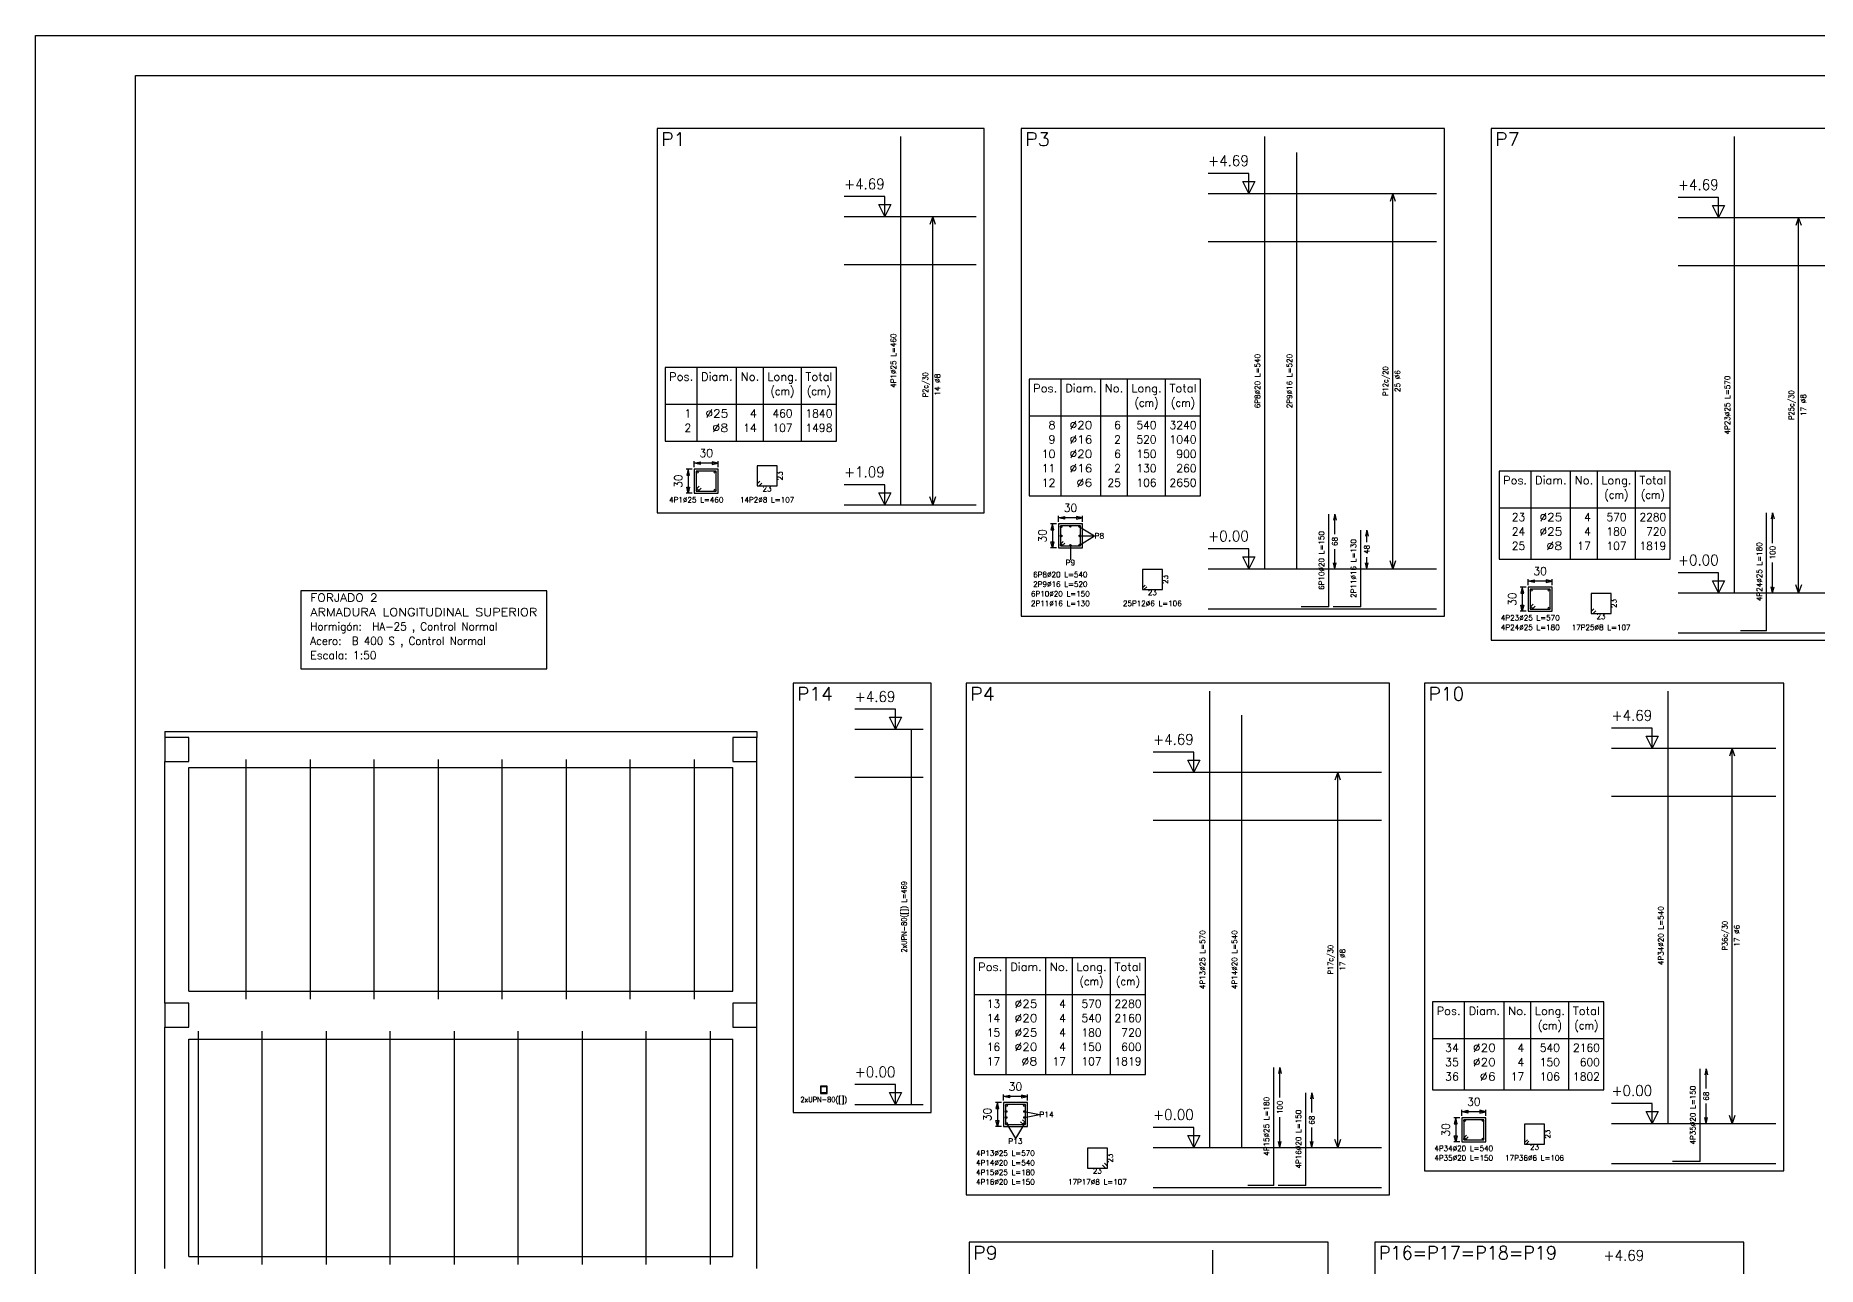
# Model space of a CAD drawing. Header units: millimetres. Extents: x 853.1 to 905, y 350.8 to 380.5.
# Drawn here: x 853.06 to 875.33, y 365.1 to 380.48 of the extents above; entities that cross this region are included whole.
import ezdxf
from ezdxf.enums import TextEntityAlignment as Align

# ---------------------------------------------------------------- set-up
doc = ezdxf.new("R2010")
doc.units = ezdxf.units.MM
doc.linetypes.add('CYPELINEA', pattern=[0])
for name, color, linetype in [('015', 1, 'Continuous'), ('07', 6, 'Continuous'), ('ARM_LONGITUDINAL', 3, 'CYPELINEA'), ('ARM_TRANSVERSAL', 2, 'CYPELINEA'), ('LONG_BARRAS', 3, 'CYPELINEA'), ('LONG_ESTRIBOS', 2, 'CYPELINEA'), ('LONG_FORJADO', 1, 'CYPELINEA'), ('LONG_INDNIVEL', 4, 'CYPELINEA'), ('LONG_NIVEL', 4, 'CYPELINEA'), ('LONG_TEXTOS', 5, 'CYPELINEA'), ('PA_NERV_UNI', 7, 'CYPELINEA'), ('PILAR_RECT', 2, 'CYPELINEA'), ('REF_REFERENCIAS', 7, 'CYPELINEA'), ('SEC_BARRAS', 3, 'CYPELINEA'), ('SEC_COTAS', 4, 'CYPELINEA'), ('SEC_DIM_PILAR', 4, 'CYPELINEA'), ('SEC_ESTRIBO', 2, 'CYPELINEA'), ('SEC_SECCION', 1, 'CYPELINEA'), ('TABLAS', 1, 'CYPELINEA'), ('VIGAS', 5, 'CYPELINEA')]:
    doc.layers.add(name, color=color, linetype=linetype)
doc.styles.get("Standard").update_dxf_attribs({"font": 'romans.shx'})

msp = doc.modelspace()

# ---------------------------------------------------------------- linework, layer by layer
at = {"layer": '015'}
msp.add_lwpolyline([(853.062, 350.784), (853.062, 380.484), (904.987, 380.484), (904.987, 350.784)], close=True, dxfattribs=at)
at = {"layer": '07'}
msp.add_lwpolyline([(854.312, 351.284), (854.312, 379.984), (904.487, 379.984), (904.487, 351.284)], close=True, dxfattribs=at)
at = {"layer": 'ARM_LONGITUDINAL'}
for p, q in [((866.111, 374.347), (866.296, 374.232)), ((866.111, 374.232), (866.296, 374.232)), ((866.111, 374.117), (866.296, 374.232)), ((865.996, 374.117), (865.996, 373.932)), ((865.421, 367.038), (865.608, 367)), ((865.196, 366.888), (865.308, 366.7)), ((865.421, 366.888), (865.308, 366.7)), ((865.421, 366.963), (865.608, 367))]:
    msp.add_line(p, q, dxfattribs=at)
at = {"layer": 'LONG_BARRAS'}
for p, q in [((863.875, 374.622), (863.875, 379.222)), ((868.426, 373.822), (868.426, 379.222)), ((874.299, 373.522), (874.299, 379.222)), ((868.826, 373.822), (868.826, 379.022)), ((869.226, 373.347), (869.226, 374.502)), ((874.699, 373.047), (874.699, 374.522)), ((869.626, 373.347), (869.626, 374.302)), ((869.226, 373.347), (868.881, 373.347)), ((869.626, 373.347), (869.281, 373.347)), ((874.699, 373.047), (874.374, 373.047)), ((867.738, 366.59), (867.738, 372.29)), ((873.468, 366.89), (873.468, 372.29)), ((868.138, 366.59), (868.138, 371.99)), ((868.538, 366.115), (868.538, 367.59)), ((873.868, 366.415), (873.868, 367.57)), ((868.938, 366.115), (868.938, 367.27)), ((873.868, 366.415), (873.523, 366.415)), ((868.538, 366.115), (868.213, 366.115)), ((868.938, 366.115), (868.593, 366.115)), ((867.775, 359.906), (867.775, 365.306))]:
    msp.add_line(p, q, dxfattribs=at)
at = {"layer": 'LONG_ESTRIBOS'}
for p, q in [((870.026, 378.512), (869.991, 378.412)), ((870.026, 373.822), (870.026, 378.512)), ((870.061, 378.412), (870.026, 378.512)), ((864.275, 378.222), (864.24, 378.122)), ((864.275, 374.622), (864.275, 378.222)), ((864.31, 378.122), (864.275, 378.222)), ((875.099, 378.212), (875.064, 378.112)), ((875.099, 373.522), (875.099, 378.212)), ((875.134, 378.112), (875.099, 378.212)), ((864.275, 374.622), (864.24, 374.722)), ((864.31, 374.722), (864.275, 374.622)), ((870.026, 373.822), (869.991, 373.922)), ((870.061, 373.922), (870.026, 373.822)), ((875.099, 373.522), (875.064, 373.622)), ((875.134, 373.622), (875.099, 373.522)), ((874.268, 371.58), (874.233, 371.48)), ((874.268, 366.89), (874.268, 371.58)), ((874.303, 371.48), (874.268, 371.58)), ((869.338, 371.28), (869.303, 371.18)), ((869.338, 366.59), (869.338, 371.28)), ((869.373, 371.18), (869.338, 371.28)), ((874.268, 366.89), (874.233, 366.99)), ((874.303, 366.99), (874.268, 366.89)), ((869.338, 366.59), (869.303, 366.69)), ((869.373, 366.69), (869.338, 366.59))]:
    msp.add_line(p, q, dxfattribs=at)
at = {"layer": 'LONG_FORJADO'}
for p, q in [((867.718, 378.512), (870.571, 378.512)), ((863.167, 378.222), (864.82, 378.222)), ((873.591, 378.212), (875.644, 378.212)), ((867.718, 377.912), (870.571, 377.912)), ((863.167, 377.622), (864.82, 377.622)), ((873.591, 377.612), (875.644, 377.612)), ((863.167, 374.622), (864.82, 374.622)), ((867.718, 373.822), (870.571, 373.822)), ((873.591, 373.522), (875.644, 373.522)), ((867.718, 373.322), (870.571, 373.322)), ((873.591, 373.022), (875.644, 373.022)), ((863.301, 371.815), (864.154, 371.815)), ((872.76, 371.58), (874.813, 371.58)), ((867.03, 371.28), (869.883, 371.28)), ((863.301, 371.215), (864.154, 371.215)), ((872.76, 370.98), (874.813, 370.98)), ((867.03, 370.68), (869.883, 370.68)), ((863.301, 367.125), (864.154, 367.125)), ((872.76, 366.89), (874.813, 366.89)), ((867.03, 366.59), (869.883, 366.59)), ((872.76, 366.39), (874.813, 366.39)), ((867.03, 366.09), (869.883, 366.09))]:
    msp.add_line(p, q, dxfattribs=at)
at = {"layer": 'LONG_INDNIVEL'}
for p, q in [((868.226, 378.762), (867.718, 378.762)), ((868.151, 378.662), (868.301, 378.662)), ((868.226, 378.512), (868.151, 378.662)), ((868.226, 378.512), (868.226, 378.762)), ((868.301, 378.662), (868.226, 378.512)), ((863.675, 378.472), (863.167, 378.472)), ((863.675, 378.222), (863.675, 378.472)), ((874.099, 378.462), (873.591, 378.462)), ((874.099, 378.212), (874.099, 378.462)), ((863.6, 378.372), (863.75, 378.372)), ((863.675, 378.222), (863.6, 378.372)), ((863.75, 378.372), (863.675, 378.222)), ((874.024, 378.362), (874.174, 378.362)), ((874.099, 378.212), (874.024, 378.362)), ((874.174, 378.362), (874.099, 378.212)), ((863.675, 374.872), (863.167, 374.872)), ((863.675, 374.622), (863.675, 374.872)), ((863.6, 374.772), (863.75, 374.772)), ((863.675, 374.622), (863.6, 374.772)), ((863.75, 374.772), (863.675, 374.622)), ((868.226, 374.072), (867.718, 374.072)), ((868.151, 373.972), (868.301, 373.972)), ((868.226, 373.822), (868.151, 373.972)), ((868.226, 373.822), (868.226, 374.072)), ((868.301, 373.972), (868.226, 373.822)), ((874.099, 373.772), (873.591, 373.772)), ((874.099, 373.522), (874.099, 373.772)), ((874.024, 373.672), (874.174, 373.672)), ((874.099, 373.522), (874.024, 373.672)), ((874.174, 373.672), (874.099, 373.522)), ((863.809, 372.065), (863.301, 372.065)), ((863.734, 371.965), (863.884, 371.965)), ((863.809, 371.815), (863.734, 371.965)), ((863.809, 371.815), (863.809, 372.065)), ((863.884, 371.965), (863.809, 371.815)), ((873.268, 371.83), (872.76, 371.83)), ((873.193, 371.73), (873.343, 371.73)), ((873.268, 371.58), (873.193, 371.73)), ((873.268, 371.58), (873.268, 371.83)), ((873.343, 371.73), (873.268, 371.58)), ((867.538, 371.53), (867.03, 371.53)), ((867.538, 371.28), (867.538, 371.53)), ((867.463, 371.43), (867.613, 371.43)), ((867.538, 371.28), (867.463, 371.43)), ((867.613, 371.43), (867.538, 371.28)), ((863.809, 367.375), (863.301, 367.375)), ((863.809, 367.125), (863.734, 367.275)), ((863.734, 367.275), (863.884, 367.275)), ((863.809, 367.125), (863.809, 367.375)), ((863.884, 367.275), (863.809, 367.125)), ((873.268, 367.14), (872.76, 367.14)), ((873.193, 367.04), (873.343, 367.04)), ((873.268, 366.89), (873.193, 367.04)), ((873.268, 366.89), (873.268, 367.14)), ((873.343, 367.04), (873.268, 366.89)), ((867.538, 366.84), (867.03, 366.84)), ((867.538, 366.59), (867.538, 366.84)), ((867.463, 366.74), (867.613, 366.74)), ((867.538, 366.59), (867.463, 366.74)), ((867.613, 366.74), (867.538, 366.59))]:
    msp.add_line(p, q, dxfattribs=at)
at = {"layer": 'LONG_NIVEL'}
msp.add_line((864.009, 367.125), (864.009, 371.815), dxfattribs=at)
at = {"layer": 'LONG_TEXTOS'}
for p, q in [((869.301, 374.502), (869.283, 374.427)), ((869.301, 374.255), (869.301, 374.502)), ((869.301, 374.502), (869.318, 374.427)), ((874.774, 374.522), (874.757, 374.447)), ((874.774, 374.143), (874.774, 374.522)), ((874.774, 374.522), (874.792, 374.447)), ((869.701, 374.302), (869.683, 374.227)), ((869.701, 374.155), (869.701, 374.302)), ((869.701, 374.302), (869.718, 374.227)), ((869.301, 373.822), (869.301, 374.068)), ((869.701, 373.822), (869.701, 373.968)), ((869.301, 373.822), (869.283, 373.897)), ((869.301, 373.822), (869.318, 373.897)), ((869.701, 373.822), (869.683, 373.897)), ((869.701, 373.822), (869.718, 373.897)), ((874.774, 373.522), (874.774, 373.9)), ((874.774, 373.522), (874.757, 373.597)), ((874.774, 373.522), (874.792, 373.597)), ((868.613, 367.59), (868.596, 367.515)), ((868.613, 367.212), (868.613, 367.59)), ((868.613, 367.59), (868.631, 367.515)), ((873.943, 367.57), (873.925, 367.495)), ((873.943, 367.324), (873.943, 367.57)), ((873.943, 367.57), (873.96, 367.495)), ((869.013, 367.27), (868.996, 367.195)), ((869.013, 367.024), (869.013, 367.27)), ((869.013, 367.27), (869.031, 367.195)), ((873.943, 366.89), (873.943, 367.137)), ((868.613, 366.59), (868.613, 366.969)), ((869.013, 366.59), (869.013, 366.837)), ((873.943, 366.89), (873.925, 366.965)), ((873.943, 366.89), (873.96, 366.965)), ((868.613, 366.59), (868.596, 366.665)), ((868.613, 366.59), (868.631, 366.665)), ((869.013, 366.59), (868.996, 366.665)), ((869.013, 366.59), (869.031, 366.665))]:
    msp.add_line(p, q, dxfattribs=at)
at = {"layer": 'PA_NERV_UNI'}
for p, q in [((855.693, 368.444), (855.693, 371.439)), ((856.493, 371.439), (856.493, 368.444)), ((857.293, 368.444), (857.293, 371.439)), ((858.093, 371.439), (858.093, 368.444)), ((858.893, 368.444), (858.893, 371.439)), ((859.693, 371.439), (859.693, 368.444)), ((860.493, 368.444), (860.493, 371.439)), ((861.293, 371.439), (861.293, 368.444)), ((855.093, 368.044), (855.093, 365.124)), ((855.893, 365.124), (855.893, 368.044)), ((856.693, 368.044), (856.693, 365.124)), ((857.493, 365.124), (857.493, 368.044)), ((858.293, 368.044), (858.293, 365.124)), ((859.093, 365.124), (859.093, 368.044)), ((859.893, 368.044), (859.893, 365.124)), ((860.693, 365.124), (860.693, 368.044)), ((861.493, 368.044), (861.493, 365.124))]:
    msp.add_line(p, q, dxfattribs=at)
at = {"layer": 'PILAR_RECT'}
for p, q in [((854.678, 371.714), (854.678, 371.414)), ((854.978, 371.714), (854.678, 371.714)), ((854.978, 371.414), (854.978, 371.714)), ((862.078, 371.714), (861.778, 371.714)), ((861.778, 371.714), (861.778, 371.414)), ((862.078, 371.414), (862.078, 371.714)), ((854.678, 371.414), (854.978, 371.414)), ((861.778, 371.414), (862.078, 371.414)), ((854.678, 368.394), (854.678, 368.094)), ((854.978, 368.394), (854.678, 368.394)), ((854.978, 368.094), (854.978, 368.394)), ((862.078, 368.394), (861.778, 368.394)), ((861.778, 368.394), (861.778, 368.094)), ((862.078, 368.094), (862.078, 368.394)), ((854.678, 368.094), (854.978, 368.094)), ((861.778, 368.094), (862.078, 368.094))]:
    msp.add_line(p, q, dxfattribs=at)
at = {"layer": 'REF_REFERENCIAS'}
for p, q in [((864.92, 379.322), (860.83, 379.322)), ((860.83, 379.322), (860.83, 374.522)), ((864.92, 374.522), (864.92, 379.322)), ((870.671, 379.322), (865.381, 379.322)), ((865.381, 379.322), (865.381, 373.227)), ((870.671, 373.227), (870.671, 379.322)), ((871.254, 379.322), (871.254, 372.927)), ((875.744, 379.322), (871.254, 379.322)), ((860.83, 374.522), (864.92, 374.522)), ((865.381, 373.227), (870.671, 373.227)), ((871.254, 372.927), (875.744, 372.927)), ((862.529, 372.39), (862.529, 367.025)), ((864.254, 372.39), (862.529, 372.39)), ((864.254, 367.025), (864.254, 372.39)), ((864.693, 372.39), (864.693, 365.995)), ((869.983, 372.39), (864.693, 372.39)), ((869.983, 365.995), (869.983, 372.39)), ((874.913, 372.39), (870.423, 372.39)), ((870.423, 372.39), (870.423, 366.295)), ((874.913, 366.295), (874.913, 372.39)), ((862.529, 367.025), (864.254, 367.025)), ((870.423, 366.295), (874.913, 366.295)), ((864.693, 365.995), (869.983, 365.995)), ((864.73, 365.406), (864.73, 359.311)), ((869.22, 365.406), (864.73, 365.406)), ((869.22, 359.311), (869.22, 365.406)), ((874.413, 365.406), (869.803, 365.406)), ((869.803, 365.406), (869.803, 361.131)), ((874.413, 361.131), (874.413, 365.406))]:
    msp.add_line(p, q, dxfattribs=at)
at = {"layer": 'SEC_BARRAS'}
for centre, radius in [((861.332, 375.029), 0.0125), ((861.557, 375.029), 0.0125), ((861.332, 374.804), 0.0125), ((861.557, 374.804), 0.0125), ((865.881, 374.347), 0.01), ((865.881, 374.232), 0.01), ((865.996, 374.349), 0.008), ((866.111, 374.347), 0.01), ((866.111, 374.232), 0.01), ((865.881, 374.117), 0.01), ((865.996, 374.115), 0.008), ((866.111, 374.117), 0.01), ((871.757, 373.554), 0.0125), ((871.982, 373.554), 0.0125), ((871.757, 373.329), 0.0125), ((871.982, 373.329), 0.0125), ((865.196, 367.113), 0.0125), ((865.193, 367.038), 0.01), ((865.421, 367.113), 0.0125), ((865.423, 367.038), 0.01), ((865.193, 366.963), 0.01), ((865.196, 366.888), 0.0125), ((865.421, 366.888), 0.0125), ((865.423, 366.963), 0.01), ((870.923, 366.925), 0.01), ((871.153, 366.925), 0.01), ((870.923, 366.695), 0.01), ((871.153, 366.695), 0.01)]:
    msp.add_circle(centre, radius, dxfattribs=at)
at = {"layer": 'SEC_COTAS'}
for p, q in [((861.27, 375.067), (861.195, 375.067)), ((861.22, 375.067), (861.202, 374.992)), ((861.237, 374.992), (861.22, 375.067)), ((861.22, 375.067), (861.22, 374.767)), ((861.295, 375.092), (861.295, 375.167)), ((861.295, 375.142), (861.37, 375.159)), ((861.37, 375.124), (861.295, 375.142)), ((861.595, 375.142), (861.295, 375.142)), ((861.37, 375.159), (861.37, 375.124)), ((861.52, 375.159), (861.52, 375.124)), ((861.595, 375.142), (861.52, 375.159)), ((861.52, 375.124), (861.595, 375.142)), ((861.595, 375.092), (861.595, 375.167)), ((861.202, 374.992), (861.237, 374.992)), ((861.202, 374.842), (861.237, 374.842)), ((861.22, 374.767), (861.202, 374.842)), ((861.237, 374.842), (861.22, 374.767)), ((861.27, 374.767), (861.195, 374.767)), ((865.821, 374.382), (865.746, 374.382)), ((865.771, 374.382), (865.753, 374.307)), ((865.788, 374.307), (865.771, 374.382)), ((865.771, 374.382), (865.771, 374.082)), ((865.846, 374.407), (865.846, 374.482)), ((865.846, 374.457), (865.921, 374.474)), ((865.921, 374.439), (865.846, 374.457)), ((866.146, 374.457), (865.846, 374.457)), ((865.921, 374.474), (865.921, 374.439)), ((866.071, 374.474), (866.071, 374.439)), ((866.146, 374.457), (866.071, 374.474)), ((866.071, 374.439), (866.146, 374.457)), ((866.146, 374.407), (866.146, 374.482)), ((865.753, 374.307), (865.788, 374.307)), ((865.753, 374.157), (865.788, 374.157)), ((865.771, 374.082), (865.753, 374.157)), ((865.788, 374.157), (865.771, 374.082)), ((865.821, 374.082), (865.746, 374.082)), ((871.694, 373.592), (871.619, 373.592)), ((871.644, 373.592), (871.627, 373.517)), ((871.627, 373.517), (871.662, 373.517)), ((871.662, 373.517), (871.644, 373.592)), ((871.644, 373.592), (871.644, 373.292)), ((871.719, 373.617), (871.719, 373.692)), ((871.719, 373.667), (871.794, 373.684)), ((872.019, 373.667), (871.719, 373.667)), ((871.794, 373.649), (871.719, 373.667)), ((871.794, 373.684), (871.794, 373.649)), ((872.019, 373.667), (871.944, 373.684)), ((871.944, 373.684), (871.944, 373.649)), ((871.944, 373.649), (872.019, 373.667)), ((872.019, 373.617), (872.019, 373.692)), ((871.694, 373.292), (871.619, 373.292)), ((871.627, 373.367), (871.662, 373.367)), ((871.644, 373.292), (871.627, 373.367)), ((871.662, 373.367), (871.644, 373.292)), ((865.158, 367.175), (865.158, 367.25)), ((865.458, 367.175), (865.458, 367.25)), ((865.133, 367.15), (865.058, 367.15)), ((865.083, 367.15), (865.066, 367.075)), ((865.066, 367.075), (865.101, 367.075)), ((865.083, 367.15), (865.083, 366.85)), ((865.101, 367.075), (865.083, 367.15)), ((865.158, 367.225), (865.233, 367.243)), ((865.233, 367.208), (865.158, 367.225)), ((865.458, 367.225), (865.158, 367.225)), ((865.233, 367.243), (865.233, 367.208)), ((865.383, 367.243), (865.383, 367.208)), ((865.458, 367.225), (865.383, 367.243)), ((865.383, 367.208), (865.458, 367.225)), ((870.888, 366.985), (870.888, 367.06)), ((870.888, 367.035), (870.963, 367.053)), ((871.188, 367.035), (870.888, 367.035)), ((870.963, 367.018), (870.888, 367.035)), ((870.963, 367.053), (870.963, 367.018)), ((871.113, 367.053), (871.113, 367.018)), ((871.188, 367.035), (871.113, 367.053)), ((871.113, 367.018), (871.188, 367.035)), ((871.188, 366.985), (871.188, 367.06)), ((865.133, 366.85), (865.058, 366.85)), ((865.066, 366.925), (865.101, 366.925)), ((865.083, 366.85), (865.066, 366.925)), ((865.101, 366.925), (865.083, 366.85)), ((870.863, 366.96), (870.788, 366.96)), ((870.813, 366.96), (870.795, 366.885)), ((870.795, 366.885), (870.83, 366.885)), ((870.83, 366.885), (870.813, 366.96)), ((870.813, 366.96), (870.813, 366.66)), ((870.863, 366.66), (870.788, 366.66)), ((870.795, 366.735), (870.83, 366.735)), ((870.813, 366.66), (870.795, 366.735)), ((870.83, 366.735), (870.813, 366.66))]:
    msp.add_line(p, q, dxfattribs=at)
at = {"layer": 'SEC_ESTRIBO'}
for p, q in [((862.33, 375.107), (862.08, 375.107)), ((862.08, 375.107), (862.08, 374.857)), ((862.33, 374.857), (862.33, 375.107)), ((861.32, 375.042), (861.32, 374.792)), ((861.57, 375.042), (861.32, 375.042)), ((861.32, 374.817), (861.355, 374.852)), ((861.345, 374.792), (861.38, 374.827)), ((861.57, 374.792), (861.57, 375.042)), ((862.08, 374.882), (862.115, 374.917)), ((862.08, 374.857), (862.33, 374.857)), ((862.105, 374.857), (862.14, 374.892)), ((861.32, 374.792), (861.57, 374.792)), ((865.871, 374.357), (865.871, 374.107)), ((866.121, 374.357), (865.871, 374.357)), ((865.871, 374.127), (865.906, 374.162)), ((866.121, 374.107), (866.121, 374.357)), ((865.871, 374.107), (866.121, 374.107)), ((865.891, 374.107), (865.926, 374.142)), ((866.896, 373.812), (866.896, 373.562)), ((867.146, 373.812), (866.896, 373.812)), ((867.146, 373.562), (867.146, 373.812)), ((866.896, 373.582), (866.931, 373.617)), ((866.896, 373.562), (867.146, 373.562)), ((866.916, 373.562), (866.951, 373.597)), ((871.744, 373.567), (871.744, 373.317)), ((871.994, 373.567), (871.744, 373.567)), ((871.994, 373.317), (871.994, 373.567)), ((872.754, 373.512), (872.504, 373.512)), ((872.504, 373.512), (872.504, 373.262)), ((872.754, 373.262), (872.754, 373.512)), ((871.744, 373.342), (871.78, 373.377)), ((871.744, 373.317), (871.994, 373.317)), ((871.769, 373.317), (871.805, 373.352)), ((872.504, 373.287), (872.54, 373.322)), ((872.504, 373.262), (872.754, 373.262)), ((872.529, 373.262), (872.565, 373.297)), ((865.183, 367.125), (865.183, 366.875)), ((865.433, 367.125), (865.183, 367.125)), ((865.433, 366.875), (865.433, 367.125)), ((865.183, 366.875), (865.433, 366.875)), ((865.408, 366.875), (865.373, 366.911)), ((865.433, 366.9), (865.398, 366.936)), ((871.163, 366.935), (870.913, 366.935)), ((870.913, 366.935), (870.913, 366.685)), ((871.163, 366.685), (871.163, 366.935)), ((871.673, 366.88), (871.673, 366.63)), ((871.923, 366.88), (871.673, 366.88)), ((871.923, 366.63), (871.923, 366.88)), ((866.458, 366.58), (866.208, 366.58)), ((866.208, 366.58), (866.208, 366.33)), ((866.458, 366.33), (866.458, 366.58)), ((870.913, 366.705), (870.948, 366.741)), ((870.913, 366.685), (871.163, 366.685)), ((870.933, 366.685), (870.968, 366.721)), ((871.673, 366.65), (871.708, 366.686)), ((871.673, 366.63), (871.923, 366.63)), ((871.693, 366.63), (871.728, 366.666)), ((866.433, 366.33), (866.398, 366.366)), ((866.458, 366.355), (866.423, 366.391)), ((866.208, 366.33), (866.458, 366.33))]:
    msp.add_line(p, q, dxfattribs=at)
at = {"layer": 'SEC_SECCION'}
for p, q in [((861.295, 375.067), (861.295, 374.767)), ((861.595, 375.067), (861.295, 375.067)), ((861.595, 374.767), (861.595, 375.067)), ((861.295, 374.767), (861.595, 374.767)), ((865.846, 374.382), (865.846, 374.082)), ((866.146, 374.382), (865.846, 374.382)), ((866.146, 374.082), (866.146, 374.382)), ((865.846, 374.082), (866.146, 374.082)), ((872.019, 373.592), (871.719, 373.592)), ((871.719, 373.592), (871.719, 373.292)), ((872.019, 373.292), (872.019, 373.592)), ((871.719, 373.292), (872.019, 373.292)), ((862.954, 367.355), (862.874, 367.355)), ((862.874, 367.355), (862.874, 367.31)), ((862.874, 367.31), (862.874, 367.265)), ((862.882, 367.31), (862.874, 367.31)), ((862.874, 367.265), (862.954, 367.265)), ((862.882, 367.349), (862.946, 367.349)), ((862.882, 367.31), (862.882, 367.349)), ((862.882, 367.271), (862.882, 367.31)), ((862.946, 367.271), (862.882, 367.271)), ((862.946, 367.349), (862.946, 367.31)), ((862.946, 367.31), (862.946, 367.271)), ((862.954, 367.31), (862.946, 367.31)), ((862.954, 367.31), (862.954, 367.355)), ((862.954, 367.265), (862.954, 367.31)), ((865.158, 367.15), (865.158, 366.85)), ((865.458, 367.15), (865.158, 367.15)), ((865.458, 366.85), (865.458, 367.15)), ((865.158, 366.85), (865.458, 366.85)), ((871.188, 366.96), (870.888, 366.96)), ((870.888, 366.96), (870.888, 366.66)), ((871.188, 366.66), (871.188, 366.96)), ((870.888, 366.66), (871.188, 366.66))]:
    msp.add_line(p, q, dxfattribs=at)
at = {"layer": 'TABLAS'}
for p, q in [((863.071, 376.337), (860.93, 376.337)), ((860.93, 376.337), (860.93, 375.417)), ((861.331, 375.417), (861.331, 376.337)), ((861.824, 375.417), (861.824, 376.337)), ((862.158, 375.417), (862.158, 376.337)), ((862.635, 375.417), (862.635, 376.337)), ((863.071, 375.417), (863.071, 376.337)), ((867.622, 376.192), (865.481, 376.192)), ((865.481, 376.192), (865.481, 374.732)), ((865.882, 374.732), (865.882, 376.192)), ((866.375, 374.732), (866.375, 376.192)), ((866.709, 374.732), (866.709, 376.192)), ((867.186, 374.732), (867.186, 376.192)), ((867.622, 374.732), (867.622, 376.192)), ((860.93, 375.877), (863.071, 375.877)), ((865.481, 375.732), (867.622, 375.732)), ((860.93, 375.417), (863.071, 375.417)), ((871.354, 375.042), (871.354, 373.942)), ((873.495, 375.042), (871.354, 375.042)), ((871.756, 373.942), (871.756, 375.042)), ((872.249, 373.942), (872.249, 375.042)), ((872.583, 373.942), (872.583, 375.042)), ((873.059, 373.942), (873.059, 375.042)), ((873.495, 373.942), (873.495, 375.042)), ((865.481, 374.732), (867.622, 374.732)), ((871.354, 374.582), (873.495, 374.582)), ((871.354, 373.942), (873.495, 373.942)), ((859.453, 373.547), (856.375, 373.547)), ((856.375, 373.547), (856.375, 372.572)), ((859.453, 372.572), (859.453, 373.547)), ((856.375, 372.572), (859.453, 372.572)), ((866.934, 368.96), (864.793, 368.96)), ((864.793, 368.96), (864.793, 367.5)), ((865.195, 367.5), (865.195, 368.96)), ((865.688, 367.5), (865.688, 368.96)), ((866.022, 367.5), (866.022, 368.96)), ((866.498, 367.5), (866.498, 368.96)), ((866.934, 367.5), (866.934, 368.96)), ((864.793, 368.5), (866.934, 368.5)), ((870.523, 368.41), (870.523, 367.31)), ((872.664, 368.41), (870.523, 368.41)), ((870.924, 367.31), (870.924, 368.41)), ((871.417, 367.31), (871.417, 368.41)), ((871.751, 367.31), (871.751, 368.41)), ((872.228, 367.31), (872.228, 368.41)), ((872.664, 367.31), (872.664, 368.41)), ((870.523, 367.95), (872.664, 367.95)), ((864.793, 367.5), (866.934, 367.5)), ((870.523, 367.31), (872.664, 367.31))]:
    msp.add_line(p, q, dxfattribs=at)
at = {"layer": 'VIGAS'}
for p, q in [((854.678, 371.789), (862.078, 371.789)), ((854.678, 371.789), (854.678, 371.714)), ((862.078, 371.789), (862.078, 371.714)), ((854.678, 368.394), (854.678, 371.414)), ((854.978, 368.544), (854.978, 371.339)), ((854.978, 371.339), (861.778, 371.339)), ((861.778, 368.544), (861.778, 371.339)), ((862.078, 368.394), (862.078, 371.414)), ((854.978, 368.544), (861.778, 368.544)), ((854.678, 365.074), (854.678, 368.094)), ((854.978, 367.944), (861.778, 367.944)), ((854.978, 365.224), (854.978, 367.944)), ((861.778, 365.224), (861.778, 367.944)), ((862.078, 365.074), (862.078, 368.094)), ((854.978, 365.224), (861.778, 365.224))]:
    msp.add_line(p, q, dxfattribs=at)

# ---------------------------------------------------------------- texts
at = {"layer": 'ARM_LONGITUDINAL'}
for s, height, width, p, p2 in [('4P1%%c25 L=460', 0.06665, 0.887712, (860.98, 374.65), (861.659, 374.65)), ('P8', 0.0667, 1.01986, (866.296, 374.199), (866.419, 374.199)), ('P9', 0.0667, 1.047424, (865.934, 373.865), (866.057, 373.865)), ('6P8%%c20 L=540', 0.06665, 0.887712, (865.531, 373.715), (866.21, 373.715)), ('6P10%%c20 L=150', 0.06665, 0.887291, (865.503, 373.475), (866.238, 373.475)), ('2P9%%c16 L=520', 0.06665, 0.887712, (865.531, 373.595), (866.21, 373.595)), ('2P11%%c16 L=130', 0.06665, 0.887291, (865.503, 373.355), (866.238, 373.355)), ('4P23%%c25 L=570', 0.06665, 0.887291, (871.377, 373.175), (872.112, 373.175)), ('4P24%%c25 L=180', 0.06665, 0.887291, (871.377, 373.055), (872.112, 373.055)), ('2xUPN-80([])', 0.06665, 0.838771, (862.622, 367.154), (863.205, 367.154)), ('P14', 0.0667, 0.955917, (865.608, 366.967), (865.787, 366.967)), ('P13', 0.0667, 0.972398, (865.219, 366.634), (865.398, 366.634)), ('4P34%%c20 L=540', 0.06665, 0.887291, (870.545, 366.544), (871.28, 366.544)), ('4P13%%c25 L=570', 0.06665, 0.887291, (864.816, 366.484), (865.551, 366.484)), ('4P14%%c20 L=540', 0.06665, 0.887291, (864.816, 366.364), (865.551, 366.364)), ('4P35%%c20 L=150', 0.06665, 0.887291, (870.545, 366.424), (871.28, 366.424)), ('4P15%%c25 L=180', 0.06665, 0.887291, (864.816, 366.244), (865.551, 366.244)), ('4P16%%c20 L=150', 0.06665, 0.887291, (864.816, 366.124), (865.551, 366.124))]:
    msp.add_text(s, height=height, dxfattribs=dict(at, width=width)).set_placement(p, p2, align=Align.FIT)
at = {"layer": 'ARM_TRANSVERSAL'}
for s, height, width, p, p2 in [('23', 0.0667, 0.953752, (862.149, 374.788), (862.261, 374.788)), ('14P2%%c8 L=107', 0.06665, 0.887712, (861.865, 374.65), (862.544, 374.65)), ('23', 0.0667, 0.953752, (866.965, 373.491), (867.077, 373.491)), ('25P12%%c6 L=106', 0.06665, 0.887291, (866.653, 373.355), (867.388, 373.355)), ('17P25%%c8 L=107', 0.06665, 0.887291, (872.262, 373.055), (872.997, 373.055)), ('23', 0.0667, 0.953752, (872.573, 373.193), (872.685, 373.193)), ('23', 0.0667, 0.953752, (871.742, 366.56), (871.854, 366.56)), ('17P36%%c6 L=106', 0.06665, 0.887291, (871.43, 366.424), (872.165, 366.424)), ('17P17%%c8 L=107', 0.06665, 0.887291, (865.966, 366.124), (866.701, 366.124)), ('23', 0.0667, 0.953752, (866.277, 366.262), (866.389, 366.262))]:
    msp.add_text(s, height=height, dxfattribs=dict(at, width=width)).set_placement(p, p2, align=Align.FIT)
at = {"layer": 'ARM_TRANSVERSAL', "width": 0.953752}
for p, p2 in [((862.399, 374.926), (862.399, 375.038)), ((867.216, 373.631), (867.216, 373.743)), ((872.823, 373.331), (872.823, 373.443)), ((871.994, 366.699), (871.994, 366.811)), ((866.527, 366.399), (866.527, 366.511))]:
    msp.add_text('23', height=0.0667, rotation=90, dxfattribs=at).set_placement(p, p2, align=Align.FIT)
at = {"layer": 'LONG_NIVEL'}
for s, width, p, p2 in [('+4.69', 0.869565, (867.718, 378.854), (868.226, 378.854)), ('+4.69', 0.869565, (863.167, 378.564), (863.675, 378.564)), ('+4.69', 0.869565, (873.591, 378.554), (874.099, 378.554)), ('+1.09', 0.869565, (863.167, 374.964), (863.675, 374.964)), ('+0.00', 0.860215, (867.718, 374.164), (868.226, 374.164)), ('+0.00', 0.860215, (873.591, 373.864), (874.099, 373.864)), ('+4.69', 0.869565, (863.301, 372.157), (863.809, 372.157)), ('+4.69', 0.869565, (872.76, 371.922), (873.268, 371.922)), ('+4.69', 0.869565, (867.03, 371.622), (867.538, 371.622)), ('+0.00', 0.860215, (863.301, 367.467), (863.809, 367.467)), ('+0.00', 0.860215, (872.76, 367.232), (873.268, 367.232)), ('+0.00', 0.860215, (867.03, 366.932), (867.538, 366.932)), ('+4.69', 0.869565, (872.66, 365.173), (873.168, 365.173))]:
    msp.add_text(s, height=0.1333, dxfattribs=dict(at, width=width)).set_placement(p, p2, align=Align.FIT)
at = {"layer": 'LONG_NIVEL', "width": 0.820307}
msp.add_text('2xUPN-80([]) L=469', height=0.06665, rotation=90, dxfattribs=at).set_placement((863.95, 369.024), (863.95, 369.917), align=Align.FIT)
at = {"layer": 'LONG_TEXTOS'}
for s, height, width, p, p2 in [('4P1%%c25 L=460', 0.06665, 0.887712, (863.817, 376.082), (863.817, 376.761)), ('6P8%%c20 L=540', 0.06665, 0.887712, (868.367, 375.827), (868.367, 376.506)), ('2P9%%c16 L=520', 0.06665, 0.887712, (868.767, 375.827), (868.767, 376.506)), ('P2c/30', 0.0667, 0.83576, (864.217, 375.965), (864.217, 376.278)), ('14 %%c8', 0.0667, 0.890016, (864.367, 375.985), (864.367, 376.259)), ('P12c/20', 0.0667, 0.842493, (869.967, 375.982), (869.967, 376.351)), ('25 %%c6', 0.0667, 0.890016, (870.117, 376.03), (870.117, 376.304)), ('4P23%%c25 L=570', 0.06665, 0.887291, (874.241, 375.499), (874.241, 376.234)), ('P25c/30', 0.0667, 0.842493, (875.041, 375.682), (875.041, 376.051)), ('17 %%c8', 0.0667, 0.890016, (875.191, 375.73), (875.191, 376.004)), ('6P10%%c20 L=150', 0.06665, 0.887291, (869.167, 373.557), (869.167, 374.292)), ('68', 0.0667, 0.953752, (869.334, 374.106), (869.334, 374.218)), ('2P11%%c16 L=130', 0.06665, 0.887291, (869.567, 373.457), (869.567, 374.192)), ('48', 0.0667, 0.953752, (869.734, 374.006), (869.734, 374.118)), ('4P24%%c25 L=180', 0.06665, 0.887291, (874.641, 373.417), (874.641, 374.152)), ('100', 0.0667, 0.928653, (874.807, 373.938), (874.807, 374.106)), ('4P34%%c20 L=540', 0.06665, 0.887291, (873.41, 368.868), (873.41, 369.603)), ('4P13%%c25 L=570', 0.06665, 0.887291, (867.68, 368.568), (867.68, 369.303)), ('4P14%%c20 L=540', 0.06665, 0.887291, (868.08, 368.568), (868.08, 369.303)), ('P36c/30', 0.0667, 0.842493, (874.21, 369.051), (874.21, 369.42)), ('17 %%c6', 0.0667, 0.890016, (874.36, 369.098), (874.36, 369.372)), ('P17c/30', 0.0667, 0.842493, (869.28, 368.751), (869.28, 369.12)), ('17 %%c8', 0.0667, 0.890016, (869.43, 368.798), (869.43, 369.072)), ('4P35%%c20 L=150', 0.06665, 0.887291, (873.81, 366.625), (873.81, 367.36)), ('68', 0.0667, 0.953752, (873.976, 367.174), (873.976, 367.286)), ('4P15%%c25 L=180', 0.06665, 0.887291, (868.48, 366.485), (868.48, 367.22)), ('100', 0.0667, 0.928653, (868.647, 367.006), (868.647, 367.174)), ('4P16%%c20 L=150', 0.06665, 0.887291, (868.88, 366.325), (868.88, 367.06)), ('68', 0.0667, 0.953752, (869.047, 366.874), (869.047, 366.986))]:
    msp.add_text(s, height=height, rotation=90, dxfattribs=dict(at, width=width)).set_placement(p, p2, align=Align.FIT)
at = {"layer": 'REF_REFERENCIAS'}
for s, height, width, p, p2 in [('P1', 0.1666, 1.210902, (860.88, 379.105), (861.187, 379.105)), ('P3', 0.1666, 1.019707, (865.431, 379.105), (865.738, 379.105)), ('P7', 0.1666, 1.019707, (871.304, 379.105), (871.612, 379.105)), ('P14', 0.1666, 0.955774, (862.579, 372.174), (863.026, 372.174)), ('P4', 0.1666, 0.993561, (864.743, 372.174), (865.051, 372.174)), ('P10', 0.1666, 0.972252, (870.473, 372.174), (870.92, 372.174)), ('P9', 0.1666, 1.047267, (864.78, 365.189), (865.087, 365.189)), ('P16=P17=P18=P19', 0.16665, 0.881692, (869.853, 365.189), (872.078, 365.189))]:
    msp.add_text(s, height=height, dxfattribs=dict(at, width=width)).set_placement(p, p2, align=Align.FIT)
at = {"layer": 'SEC_DIM_PILAR', "width": 0.953514}
for p, p2 in [((861.361, 375.217), (861.529, 375.217)), ((865.912, 374.532), (866.08, 374.532)), ((871.785, 373.742), (871.953, 373.742)), ((865.224, 367.3), (865.392, 367.3)), ((870.954, 367.11), (871.122, 367.11))]:
    msp.add_text('30', height=0.1, dxfattribs=at).set_placement(p, p2, align=Align.FIT)
for p, p2 in [((861.145, 374.833), (861.145, 375.001)), ((865.696, 374.148), (865.696, 374.316)), ((871.569, 373.358), (871.569, 373.526)), ((865.008, 366.916), (865.008, 367.084)), ((870.738, 366.726), (870.738, 366.894))]:
    msp.add_text('30', height=0.1, rotation=90, dxfattribs=at).set_placement(p, p2, align=Align.FIT)
at = {"layer": 'TABLAS'}
for s, width, p, p2 in [('Pos.', 1.005, (860.98, 376.172), (861.281, 376.172)), ('Diam.', 0.9825, (861.381, 376.172), (861.774, 376.172)), ('No.', 1.045532, (861.874, 376.172), (862.108, 376.172)), ('Long.', 0.988312, (862.209, 376.172), (862.585, 376.172)), ('Total', 1.008, (862.685, 376.172), (863.021, 376.172)), ('(cm)', 0.875, (862.247, 375.992), (862.547, 375.992)), ('(cm)', 0.875, (862.703, 375.992), (863.003, 375.992)), ('Pos.', 1.005, (865.53, 376.027), (865.832, 376.027)), ('Diam.', 0.9825, (865.932, 376.027), (866.325, 376.027)), ('No.', 1.045532, (866.425, 376.027), (866.659, 376.027)), ('Long.', 0.988313, (866.759, 376.027), (867.136, 376.027)), ('(cm)', 0.875, (866.798, 375.847), (867.098, 375.847)), ('Total', 1.008, (867.236, 376.027), (867.572, 376.027)), ('(cm)', 0.875, (867.254, 375.847), (867.554, 375.847)), ('1', 1.603636, (861.173, 375.712), (861.257, 375.712)), ('%%c25', 1.06875, (861.435, 375.712), (861.72, 375.712)), ('4', 0.98, (861.991, 375.712), (862.075, 375.712)), ('460', 0.928421, (862.271, 375.712), (862.523, 375.712)), ('1840', 0.916364, (862.685, 375.712), (863.021, 375.712)), ('2', 1.037647, (861.173, 375.532), (861.257, 375.532)), ('%%c8', 1.1725, (861.519, 375.532), (861.72, 375.532)), ('14', 0.928421, (861.907, 375.532), (862.075, 375.532)), ('107', 0.928421, (862.271, 375.532), (862.523, 375.532)), ('1498', 0.916364, (862.685, 375.532), (863.021, 375.532)), ('8', 1.037647, (865.724, 375.567), (865.808, 375.567)), ('%%c20', 1.06875, (865.986, 375.567), (866.271, 375.567)), ('6', 1.037647, (866.542, 375.567), (866.626, 375.567)), ('540', 0.928421, (866.822, 375.567), (867.074, 375.567)), ('3240', 0.916364, (867.236, 375.567), (867.572, 375.567)), ('10', 0.953514, (865.64, 375.207), (865.808, 375.207)), ('9', 1.1025, (865.724, 375.387), (865.808, 375.387)), ('%%c16', 1.06875, (865.986, 375.387), (866.271, 375.387)), ('%%c20', 1.06875, (865.986, 375.207), (866.271, 375.207)), ('2', 1.037647, (866.542, 375.387), (866.626, 375.387)), ('6', 1.037647, (866.542, 375.207), (866.626, 375.207)), ('520', 0.928421, (866.822, 375.387), (867.074, 375.387)), ('150', 0.928421, (866.822, 375.207), (867.074, 375.207)), ('1040', 0.916364, (867.236, 375.387), (867.572, 375.387)), ('900', 0.928421, (867.32, 375.207), (867.572, 375.207)), ('11', 1.138065, (865.64, 375.027), (865.808, 375.027)), ('%%c16', 1.06875, (865.986, 375.027), (866.271, 375.027)), ('2', 1.037647, (866.542, 375.027), (866.626, 375.027)), ('130', 0.928421, (866.822, 375.027), (867.074, 375.027)), ('260', 0.928421, (867.32, 375.027), (867.572, 375.027)), ('12', 0.953514, (865.64, 374.847), (865.808, 374.847)), ('%%c6', 1.1725, (866.07, 374.847), (866.271, 374.847)), ('25', 0.953514, (866.458, 374.847), (866.626, 374.847)), ('106', 0.928421, (866.822, 374.847), (867.074, 374.847)), ('2650', 0.916364, (867.236, 374.847), (867.572, 374.847)), ('Pos.', 1.005, (871.404, 374.877), (871.705, 374.877)), ('Diam.', 0.9825, (871.806, 374.877), (872.199, 374.877)), ('No.', 1.045532, (872.299, 374.877), (872.533, 374.877)), ('Long.', 0.988312, (872.633, 374.877), (873.009, 374.877)), ('Total', 1.008, (873.109, 374.877), (873.445, 374.877)), ('(cm)', 0.875, (872.671, 374.697), (872.971, 374.697)), ('(cm)', 0.875, (873.127, 374.697), (873.427, 374.697)), ('23', 0.953514, (871.513, 374.417), (871.681, 374.417)), ('%%c25', 1.06875, (871.86, 374.417), (872.145, 374.417)), ('4', 0.98, (872.416, 374.417), (872.5, 374.417)), ('570', 0.928421, (872.695, 374.417), (872.947, 374.417)), ('2280', 0.916364, (873.109, 374.417), (873.445, 374.417)), ('24', 0.928421, (871.513, 374.237), (871.681, 374.237)), ('25', 0.953514, (871.513, 374.057), (871.681, 374.057)), ('%%c25', 1.06875, (871.86, 374.237), (872.145, 374.237)), ('%%c8', 1.1725, (871.944, 374.057), (872.145, 374.057)), ('17', 0.953514, (872.332, 374.057), (872.5, 374.057)), ('4', 0.98, (872.416, 374.237), (872.5, 374.237)), ('180', 0.928421, (872.695, 374.237), (872.947, 374.237)), ('107', 0.928421, (872.695, 374.057), (872.947, 374.057)), ('1819', 0.928421, (873.109, 374.057), (873.445, 374.057)), ('720', 0.928421, (873.193, 374.237), (873.445, 374.237)), ('FORJADO 2', 1.005852, (856.495, 373.41), (857.338, 373.41)), ('ARMADURA LONGITUDINAL SUPERIOR', 1.045579, (856.495, 373.23), (859.333, 373.23)), ('Hormigón:  HA-25 , Control Normal', 0.821739, (856.495, 373.05), (858.835, 373.05)), ('Acero:  B 400 S , Control Normal', 0.805122, (856.495, 372.87), (858.688, 372.87)), ('Escala: 1:50', 0.879773, (856.495, 372.69), (857.324, 372.69)), ('Pos.', 1.005, (864.843, 368.795), (865.144, 368.795)), ('Diam.', 0.9825, (865.245, 368.795), (865.638, 368.795)), ('No.', 1.045532, (865.738, 368.795), (865.972, 368.795)), ('Long.', 0.988313, (866.072, 368.795), (866.448, 368.795)), ('Total', 1.008, (866.548, 368.795), (866.884, 368.795)), ('(cm)', 0.875, (866.11, 368.615), (866.41, 368.615)), ('(cm)', 0.875, (866.566, 368.615), (866.866, 368.615)), ('13', 0.953514, (864.952, 368.335), (865.12, 368.335)), ('%%c25', 1.06875, (865.299, 368.335), (865.584, 368.335)), ('4', 0.98, (865.855, 368.335), (865.939, 368.335)), ('570', 0.928421, (866.134, 368.335), (866.386, 368.335)), ('2280', 0.916364, (866.548, 368.335), (866.884, 368.335)), ('14', 0.928421, (864.952, 368.155), (865.12, 368.155)), ('%%c20', 1.06875, (865.299, 368.155), (865.584, 368.155)), ('4', 0.98, (865.855, 368.155), (865.939, 368.155)), ('540', 0.928421, (866.134, 368.155), (866.386, 368.155)), ('2160', 0.916364, (866.548, 368.155), (866.884, 368.155)), ('Pos.', 1.005, (870.573, 368.245), (870.874, 368.245)), ('Diam.', 0.9825, (870.974, 368.245), (871.367, 368.245)), ('No.', 1.045532, (871.467, 368.245), (871.701, 368.245)), ('Long.', 0.988312, (871.802, 368.245), (872.178, 368.245)), ('(cm)', 0.875, (871.84, 368.065), (872.14, 368.065)), ('Total', 1.008, (872.278, 368.245), (872.614, 368.245)), ('(cm)', 0.875, (872.296, 368.065), (872.596, 368.065)), ('15', 0.953514, (864.952, 367.975), (865.12, 367.975)), ('%%c25', 1.06875, (865.299, 367.975), (865.584, 367.975)), ('4', 0.98, (865.855, 367.975), (865.939, 367.975)), ('180', 0.928421, (866.134, 367.975), (866.386, 367.975)), ('720', 0.928421, (866.632, 367.975), (866.884, 367.975)), ('16', 0.953514, (864.952, 367.795), (865.12, 367.795)), ('17', 0.953514, (864.952, 367.615), (865.12, 367.615)), ('%%c20', 1.06875, (865.299, 367.795), (865.584, 367.795)), ('%%c8', 1.1725, (865.383, 367.615), (865.584, 367.615)), ('17', 0.953514, (865.771, 367.615), (865.939, 367.615)), ('4', 0.98, (865.855, 367.795), (865.939, 367.795)), ('150', 0.928421, (866.134, 367.795), (866.386, 367.795)), ('107', 0.928421, (866.134, 367.615), (866.386, 367.615)), ('1819', 0.928421, (866.548, 367.615), (866.884, 367.615)), ('600', 0.928421, (866.632, 367.795), (866.884, 367.795)), ('34', 0.928421, (870.682, 367.785), (870.85, 367.785)), ('35', 0.953514, (870.682, 367.605), (870.85, 367.605)), ('%%c20', 1.06875, (871.028, 367.785), (871.313, 367.785)), ('%%c20', 1.06875, (871.028, 367.605), (871.313, 367.605)), ('4', 0.98, (871.584, 367.785), (871.668, 367.785)), ('4', 0.98, (871.584, 367.605), (871.668, 367.605)), ('540', 0.928421, (871.864, 367.785), (872.116, 367.785)), ('150', 0.928421, (871.864, 367.605), (872.116, 367.605)), ('2160', 0.916364, (872.278, 367.785), (872.614, 367.785)), ('600', 0.928421, (872.362, 367.605), (872.614, 367.605)), ('36', 0.953514, (870.682, 367.425), (870.85, 367.425)), ('%%c6', 1.1725, (871.112, 367.425), (871.313, 367.425)), ('17', 0.953514, (871.5, 367.425), (871.668, 367.425)), ('106', 0.928421, (871.864, 367.425), (872.116, 367.425)), ('1802', 0.916364, (872.278, 367.425), (872.614, 367.425))]:
    msp.add_text(s, height=0.1, dxfattribs=dict(at, width=width)).set_placement(p, p2, align=Align.FIT)

doc.saveas('drawing.dxf')
